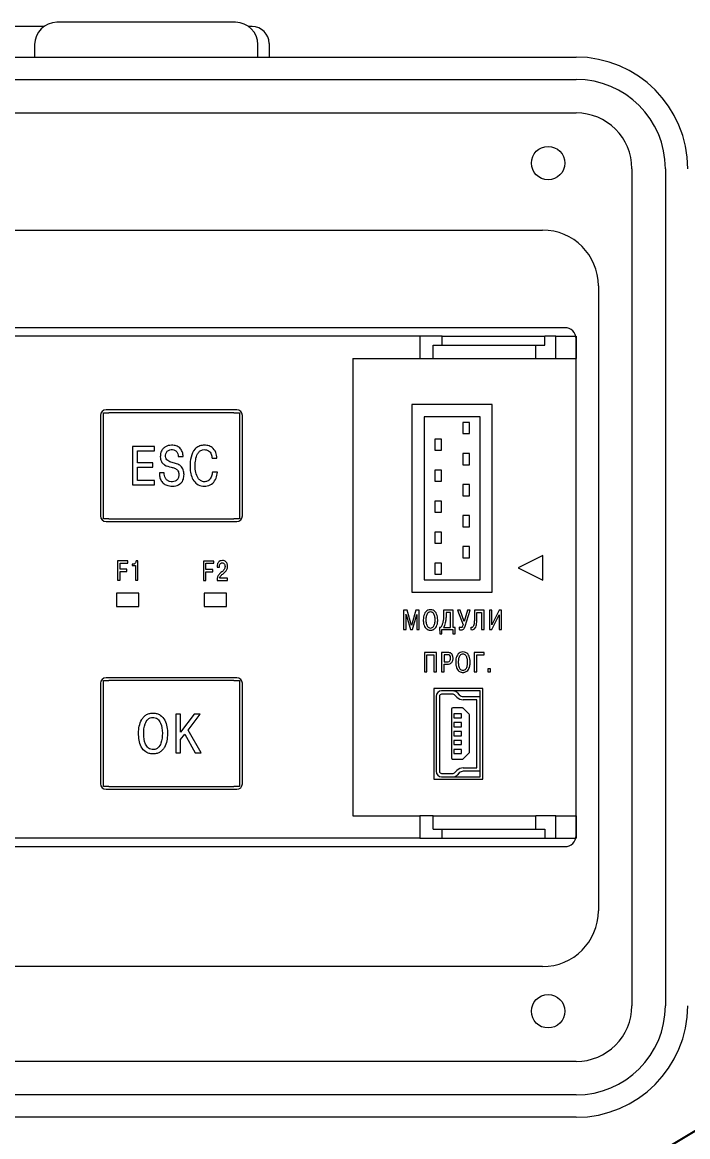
# Model space of a CAD drawing. Extents: x -644 to 2320, y -847 to 99.
# Drawn here: x 1384.1 to 1443.7, y -188.9 to -89.1 of the extents above; entities that cross this region are included whole.
import ezdxf
from ezdxf import colors
from ezdxf.entities.mleader import LeaderData, LeaderLine
from ezdxf.math import Vec2, Vec3

# ---------------------------------------------------------------- set-up
doc = ezdxf.new("R2010")
doc.units = 0
doc.layers.add('SYMS', color=7, linetype='Continuous')
doc.styles.add('SIMPLEX', font='simplex')

msp = doc.modelspace()

# ---------------------------------------------------------------- linework, layer by layer
at = {"color": 0, "lineweight": 15}
for p, q in [((1386.051, -89.482), (1336.434, -89.482)), ((1403.242, -89.09), (1387.242, -89.09)), ((1404.742, -89.482), (1404.434, -89.482)), ((1385.242, -91.082), (1385.242, -92.207)), ((1405.242, -92.207), (1405.242, -91.082)), ((1406.242, -90.976), (1406.242, -92.207)), ((1288.742, -92.207), (1433.742, -92.207)), ((1288.742, -94.207), (1433.742, -94.207)), ((1288.742, -97.207), (1433.742, -97.207)), ((1438.742, -102.207), (1438.742, -177.207)), ((1441.742, -102.207), (1441.742, -177.207)), ((1291.742, -107.707), (1430.742, -107.707)), ((1435.742, -112.707), (1435.742, -168.707)), ((1429.492, -116.457), (1292.992, -116.457)), ((1432.742, -116.457), (1429.492, -116.457)), ((1419.742, -117.201), (1313.742, -117.201)), ((1419.742, -117.201), (1419.742, -119.213)), ((1421.742, -117.201), (1419.742, -117.201)), ((1421.742, -118.008), (1421.742, -117.201)), ((1421.742, -117.201), (1430.942, -117.201)), ((1430.942, -118.008), (1430.942, -117.201)), ((1431.942, -117.201), (1430.942, -117.201)), ((1431.942, -119.213), (1431.942, -117.201)), ((1431.942, -117.201), (1433.742, -117.201)), ((1433.742, -117.201), (1433.742, -119.213)), ((1433.742, -161.957), (1433.742, -117.457)), ((1420.942, -119.213), (1420.942, -118.008)), ((1420.942, -118.008), (1430.142, -118.008)), ((1430.142, -119.213), (1430.142, -118.008)), ((1430.142, -118.008), (1430.942, -118.008)), ((1413.742, -119.213), (1419.742, -119.213)), ((1413.742, -119.213), (1413.742, -160.201)), ((1419.742, -119.213), (1420.942, -119.213)), ((1420.942, -119.213), (1430.142, -119.213)), ((1430.142, -119.213), (1431.942, -119.213)), ((1431.942, -119.213), (1433.742, -119.213)), ((1433.742, -160.201), (1433.742, -119.213)), ((1403.352, -123.821), (1391.652, -123.821)), ((1426.242, -123.351), (1419.042, -123.351)), ((1419.042, -123.351), (1419.042, -140.151)), ((1426.242, -140.151), (1426.242, -123.351)), ((1391.152, -124.321), (1391.152, -133.321)), ((1391.402, -133.571), (1391.402, -124.071)), ((1391.402, -124.071), (1391.902, -124.071)), ((1403.102, -124.071), (1391.902, -124.071)), ((1403.102, -124.071), (1403.602, -124.071)), ((1403.602, -124.071), (1403.602, -133.571)), ((1403.852, -133.321), (1403.852, -124.321)), ((1420.142, -124.451), (1420.142, -139.051)), ((1425.142, -124.451), (1420.142, -124.451)), ((1425.142, -139.051), (1425.142, -124.451)), ((1423.592, -124.951), (1423.592, -125.951)), ((1424.192, -124.951), (1423.592, -124.951)), ((1424.192, -125.951), (1424.192, -124.951)), ((1421.692, -126.431), (1421.092, -126.431)), ((1421.092, -126.431), (1421.092, -127.431)), ((1421.692, -127.431), (1421.692, -126.431)), ((1423.592, -125.951), (1424.192, -125.951)), ((1395.969, -127.092), (1394.013, -127.092)), ((1394.013, -127.092), (1394.013, -130.55)), ((1394.453, -127.482), (1395.969, -127.482)), ((1394.453, -128.569), (1394.453, -127.482)), ((1395.969, -127.482), (1395.969, -127.092)), ((1421.092, -127.431), (1421.692, -127.431)), ((1424.192, -127.731), (1423.592, -127.731)), ((1423.592, -127.731), (1423.592, -128.731)), ((1424.192, -128.731), (1424.192, -127.731)), ((1395.83, -128.569), (1394.453, -128.569)), ((1395.83, -128.959), (1395.83, -128.569)), ((1398.117, -127.991), (1398.552, -127.991)), ((1401.139, -128.159), (1401.579, -128.159)), ((1423.592, -128.731), (1424.192, -128.731)), ((1394.453, -130.159), (1394.453, -128.959)), ((1394.453, -128.959), (1395.83, -128.959)), ((1396.86, -129.453), (1396.418, -129.453)), ((1401.613, -129.404), (1401.174, -129.404)), ((1421.692, -129.211), (1421.092, -129.211)), ((1421.092, -129.211), (1421.092, -130.211)), ((1421.692, -130.211), (1421.692, -129.211)), ((1394.013, -130.55), (1395.969, -130.55)), ((1395.969, -130.159), (1394.453, -130.159)), ((1395.969, -130.55), (1395.969, -130.159)), ((1421.092, -130.211), (1421.692, -130.211)), ((1424.192, -130.511), (1423.592, -130.511)), ((1423.592, -130.511), (1423.592, -131.511)), ((1424.192, -131.511), (1424.192, -130.511)), ((1423.592, -131.511), (1424.192, -131.511)), ((1421.692, -131.991), (1421.092, -131.991)), ((1421.092, -131.991), (1421.092, -132.991)), ((1421.692, -132.991), (1421.692, -131.991)), ((1391.902, -133.571), (1391.402, -133.571)), ((1391.902, -133.571), (1403.102, -133.571)), ((1403.602, -133.571), (1403.102, -133.571)), ((1421.092, -132.991), (1421.692, -132.991)), ((1424.192, -133.291), (1423.592, -133.291)), ((1423.592, -133.291), (1423.592, -134.291)), ((1424.192, -134.291), (1424.192, -133.291)), ((1391.652, -133.821), (1403.352, -133.821)), ((1421.692, -134.771), (1421.092, -134.771)), ((1421.092, -134.771), (1421.092, -135.771)), ((1421.692, -135.771), (1421.692, -134.771)), ((1423.592, -134.291), (1424.192, -134.291)), ((1421.092, -135.771), (1421.692, -135.771)), ((1424.192, -136.071), (1423.592, -136.071)), ((1423.592, -136.071), (1423.592, -137.071)), ((1424.192, -137.071), (1424.192, -136.071)), ((1393.609, -137.348), (1392.682, -137.348)), ((1392.682, -137.348), (1392.682, -139.077)), ((1392.902, -137.543), (1393.609, -137.543)), ((1392.902, -138.106), (1392.902, -137.543)), ((1393.609, -137.543), (1393.609, -137.348)), ((1394.041, -137.657), (1393.98, -137.657)), ((1393.98, -137.657), (1393.98, -137.778)), ((1393.98, -137.778), (1394.281, -137.778)), ((1394.281, -137.778), (1394.281, -139.077)), ((1394.501, -137.348), (1394.333, -137.348)), ((1394.501, -139.077), (1394.501, -137.348)), ((1401.288, -137.374), (1400.362, -137.374)), ((1400.362, -137.374), (1400.362, -139.103)), ((1400.582, -137.569), (1401.288, -137.569)), ((1400.582, -138.132), (1400.582, -137.569)), ((1401.288, -137.569), (1401.288, -137.374)), ((1421.692, -137.551), (1421.092, -137.551)), ((1421.092, -137.551), (1421.092, -138.551)), ((1421.692, -138.551), (1421.692, -137.551)), ((1423.592, -137.071), (1424.192, -137.071)), ((1430.77, -136.881), (1428.57, -137.981)), ((1430.77, -139.081), (1430.77, -136.881)), ((1393.517, -138.106), (1392.902, -138.106)), ((1392.902, -139.077), (1392.902, -138.301)), ((1392.902, -138.301), (1393.517, -138.301)), ((1393.517, -138.301), (1393.517, -138.106)), ((1401.197, -138.132), (1400.582, -138.132)), ((1400.582, -139.103), (1400.582, -138.327)), ((1400.582, -138.327), (1401.197, -138.327)), ((1401.197, -138.327), (1401.197, -138.132)), ((1401.59, -137.873), (1401.59, -137.925)), ((1401.59, -137.925), (1401.805, -137.925)), ((1401.805, -137.925), (1401.805, -137.851)), ((1421.092, -138.551), (1421.692, -138.551)), ((1428.57, -137.981), (1430.77, -139.081)), ((1392.682, -139.077), (1392.902, -139.077)), ((1394.281, -139.077), (1394.501, -139.077)), ((1400.362, -139.103), (1400.582, -139.103)), ((1401.585, -139.103), (1402.516, -139.103)), ((1402.516, -138.908), (1401.822, -138.908)), ((1402.516, -139.103), (1402.516, -138.908)), ((1420.142, -139.051), (1425.142, -139.051)), ((1392.592, -140.251), (1392.592, -141.451)), ((1394.592, -140.251), (1392.592, -140.251)), ((1394.592, -141.451), (1394.592, -140.251)), ((1400.442, -140.251), (1400.442, -141.451)), ((1402.442, -140.251), (1400.442, -140.251)), ((1402.442, -141.451), (1402.442, -140.251)), ((1419.042, -140.151), (1426.242, -140.151)), ((1392.592, -141.451), (1394.592, -141.451)), ((1400.442, -141.451), (1402.442, -141.451)), ((1418.601, -141.781), (1418.295, -141.781)), ((1418.295, -141.781), (1418.295, -143.509)), ((1418.991, -143.156), (1418.601, -141.781)), ((1419.381, -141.781), (1418.991, -143.156)), ((1419.688, -141.781), (1419.381, -141.781)), ((1419.688, -143.509), (1419.688, -141.781)), ((1422.727, -141.781), (1421.88, -141.781)), ((1421.88, -141.781), (1421.88, -142.136)), ((1422.727, -143.314), (1422.727, -141.781)), ((1423.375, -141.781), (1423.12, -141.781)), ((1423.12, -141.781), (1423.619, -143.08)), ((1423.733, -142.783), (1423.375, -141.781)), ((1424.029, -141.781), (1423.733, -142.783)), ((1423.809, -143.201), (1424.256, -141.781)), ((1424.256, -141.781), (1424.029, -141.781)), ((1425.506, -141.781), (1424.636, -141.781)), ((1424.636, -141.781), (1424.636, -142.524)), ((1425.506, -143.509), (1425.506, -141.781)), ((1426.194, -141.781), (1425.975, -141.781)), ((1425.975, -141.781), (1425.975, -143.509)), ((1426.854, -141.781), (1426.194, -143.09)), ((1426.194, -143.09), (1426.194, -141.781)), ((1427.071, -141.781), (1426.854, -141.781)), ((1427.071, -143.509), (1427.071, -141.781)), ((1418.515, -142.255), (1418.507, -142.161)), ((1418.507, -142.161), (1418.515, -142.161)), ((1418.515, -142.161), (1418.9, -143.509)), ((1418.515, -143.509), (1418.515, -142.255)), ((1419.082, -143.509), (1419.468, -142.161)), ((1419.468, -142.161), (1419.475, -142.161)), ((1419.475, -142.161), (1419.468, -142.255)), ((1419.468, -142.255), (1419.468, -143.509)), ((1422.1, -141.976), (1422.1, -142.191)), ((1422.507, -141.976), (1422.1, -141.976)), ((1422.507, -143.314), (1422.507, -141.976)), ((1424.856, -142.573), (1424.856, -141.976)), ((1424.856, -141.976), (1425.286, -141.976)), ((1425.286, -141.976), (1425.286, -143.509)), ((1426.189, -143.509), (1426.851, -142.191)), ((1426.851, -142.191), (1426.851, -143.509)), ((1418.295, -143.509), (1418.515, -143.509)), ((1418.9, -143.509), (1419.082, -143.509)), ((1419.468, -143.509), (1419.688, -143.509)), ((1421.635, -143.314), (1421.512, -143.314)), ((1421.512, -143.314), (1421.527, -143.9)), ((1421.724, -143.9), (1421.724, -143.509)), ((1421.724, -143.509), (1422.705, -143.509)), ((1421.88, -143.314), (1422.507, -143.314)), ((1422.705, -143.509), (1422.705, -143.9)), ((1422.917, -143.314), (1422.727, -143.314)), ((1422.902, -143.9), (1422.917, -143.314)), ((1423.286, -143.292), (1423.286, -143.502)), ((1424.328, -143.299), (1424.328, -143.507)), ((1425.286, -143.509), (1425.506, -143.509)), ((1425.975, -143.509), (1426.189, -143.509)), ((1426.851, -143.509), (1427.071, -143.509)), ((1421.527, -143.9), (1421.724, -143.9)), ((1422.705, -143.9), (1422.902, -143.9)), ((1421.233, -145.562), (1420.171, -145.562)), ((1420.171, -145.562), (1420.171, -147.291)), ((1420.391, -147.291), (1420.391, -145.757)), ((1420.391, -145.757), (1421.013, -145.757)), ((1421.013, -145.757), (1421.013, -147.291)), ((1421.233, -147.291), (1421.233, -145.562)), ((1422.233, -145.562), (1421.702, -145.562)), ((1421.702, -145.562), (1421.702, -147.291)), ((1422.199, -145.757), (1421.922, -145.757)), ((1421.922, -145.757), (1421.922, -146.407)), ((1425.507, -145.562), (1424.628, -145.562)), ((1424.628, -145.562), (1424.628, -147.291)), ((1424.848, -147.291), (1424.848, -145.757)), ((1424.848, -145.757), (1425.507, -145.757)), ((1425.507, -145.757), (1425.507, -145.562)), ((1421.922, -146.407), (1422.199, -146.407)), ((1421.922, -147.291), (1421.922, -146.602)), ((1421.922, -146.602), (1422.218, -146.602)), ((1420.171, -147.291), (1420.391, -147.291)), ((1421.013, -147.291), (1421.233, -147.291)), ((1421.702, -147.291), (1421.922, -147.291)), ((1424.628, -147.291), (1424.848, -147.291)), ((1426.077, -147.021), (1425.85, -147.021)), ((1425.85, -147.021), (1425.85, -147.291)), ((1425.85, -147.291), (1426.077, -147.291)), ((1426.077, -147.291), (1426.077, -147.021)), ((1391.152, -148.321), (1391.152, -157.321)), ((1391.402, -157.571), (1391.402, -148.071)), ((1391.402, -148.071), (1391.902, -148.071)), ((1403.352, -147.821), (1391.652, -147.821)), ((1403.102, -148.071), (1391.902, -148.071)), ((1403.102, -148.071), (1403.602, -148.071)), ((1403.602, -148.071), (1403.602, -157.571)), ((1403.852, -157.321), (1403.852, -148.321)), ((1425.402, -148.801), (1421.002, -148.801)), ((1421.002, -148.801), (1421.002, -156.901)), ((1421.202, -149.501), (1421.202, -156.201)), ((1421.502, -149.501), (1421.502, -156.201)), ((1422.725, -149.001), (1421.702, -149.001)), ((1422.725, -149.301), (1421.702, -149.301)), ((1425.162, -149.001), (1422.725, -149.001)), ((1423.074, -149.567), (1422.866, -149.359)), ((1423.079, -149.147), (1423.286, -149.354)), ((1423.639, -149.501), (1425.162, -149.501)), ((1425.162, -149.501), (1425.162, -149.001)), ((1425.162, -156.201), (1425.162, -149.501)), ((1425.402, -156.901), (1425.402, -148.801)), ((1422.597, -150.629), (1422.597, -155.029)), ((1423.556, -150.529), (1422.697, -150.529)), ((1424.168, -151.1), (1423.626, -150.558)), ((1424.862, -149.801), (1423.639, -149.801)), ((1424.862, -155.901), (1424.862, -149.801)), ((1398.325, -151.09), (1397.885, -151.09)), ((1397.885, -151.09), (1397.885, -154.547)), ((1398.325, -152.7), (1398.325, -151.09)), ((1399.549, -151.091), (1398.325, -152.7)), ((1398.998, -152.514), (1400.088, -151.09)), ((1400.088, -151.09), (1399.549, -151.091)), ((1422.805, -151.044), (1422.805, -151.414)), ((1423.491, -151.044), (1422.805, -151.044)), ((1422.805, -151.414), (1423.491, -151.414)), ((1423.491, -151.414), (1423.491, -151.044)), ((1424.197, -154.488), (1424.197, -151.171)), ((1400.167, -154.547), (1398.998, -152.514)), ((1422.793, -151.844), (1422.793, -152.214)), ((1423.491, -151.844), (1422.793, -151.844)), ((1422.793, -152.214), (1423.491, -152.214)), ((1422.805, -152.644), (1422.805, -153.014)), ((1423.491, -152.644), (1422.805, -152.644)), ((1423.491, -152.214), (1423.491, -151.844)), ((1423.491, -153.014), (1423.491, -152.644)), ((1398.325, -153.351), (1398.695, -152.873)), ((1398.325, -154.547), (1398.325, -153.351)), ((1398.695, -152.873), (1399.624, -154.547)), ((1422.793, -153.444), (1422.793, -153.814)), ((1423.491, -153.444), (1422.793, -153.444)), ((1422.805, -153.014), (1423.491, -153.014)), ((1423.491, -153.814), (1423.491, -153.444)), ((1397.885, -154.547), (1398.325, -154.547)), ((1399.624, -154.547), (1400.167, -154.547)), ((1422.793, -153.814), (1423.491, -153.814)), ((1422.805, -154.244), (1422.805, -154.614)), ((1423.491, -154.244), (1422.805, -154.244)), ((1422.805, -154.614), (1423.491, -154.614)), ((1423.491, -154.614), (1423.491, -154.244)), ((1423.626, -155.1), (1424.168, -154.558)), ((1422.697, -155.129), (1423.556, -155.129)), ((1421.702, -156.401), (1422.725, -156.401)), ((1421.702, -156.701), (1422.725, -156.701)), ((1422.725, -156.701), (1425.162, -156.701)), ((1422.866, -156.342), (1423.074, -156.135)), ((1423.286, -156.347), (1423.079, -156.554)), ((1423.639, -155.901), (1424.862, -155.901)), ((1425.162, -156.201), (1423.639, -156.201)), ((1425.162, -156.701), (1425.162, -156.201)), ((1391.902, -157.571), (1391.402, -157.571)), ((1391.902, -157.571), (1403.102, -157.571)), ((1403.602, -157.571), (1403.102, -157.571)), ((1421.002, -156.901), (1425.402, -156.901)), ((1391.652, -157.821), (1403.352, -157.821)), ((1413.742, -160.201), (1419.742, -160.201)), ((1419.742, -160.201), (1419.742, -162.201)), ((1420.942, -160.201), (1419.742, -160.201)), ((1420.942, -161.401), (1420.942, -160.201)), ((1420.942, -160.201), (1430.142, -160.201)), ((1430.142, -161.401), (1430.142, -160.201)), ((1431.942, -160.201), (1430.142, -160.201)), ((1431.942, -162.201), (1431.942, -160.201)), ((1431.942, -160.201), (1433.742, -160.201)), ((1433.742, -160.201), (1433.742, -162.201)), ((1420.942, -161.401), (1430.142, -161.401)), ((1421.742, -162.201), (1421.742, -161.401)), ((1430.142, -161.401), (1430.942, -161.401)), ((1430.942, -161.401), (1430.942, -162.201)), ((1419.742, -162.201), (1313.742, -162.201)), ((1419.742, -162.201), (1421.742, -162.201)), ((1421.742, -162.201), (1430.942, -162.201)), ((1430.942, -162.201), (1431.942, -162.201)), ((1431.942, -162.201), (1433.742, -162.201)), ((1292.602, -162.957), (1429.492, -162.957)), ((1429.492, -162.957), (1432.742, -162.957)), ((1430.742, -173.707), (1291.742, -173.707)), ((1433.742, -182.207), (1288.742, -182.207)), ((1433.742, -185.207), (1288.742, -185.207)), ((1433.742, -187.207), (1288.742, -187.207))]:
    msp.add_line(p, q, dxfattribs=at)
for centre in [(1431.242, -101.707), (1431.242, -177.707)]:
    msp.add_circle(centre, 1.5, dxfattribs=at)
for centre, radius, start, end in [((1387.238, -91.086), 1.996, 89.89093, 179.89062), ((1403.246, -91.086), 1.996, 0.10936, 90.10909), ((1404.745, -90.979), 1.497, 0.10975, 90.1088), ((1433.742, -102.207), 10, 0, 90), ((1433.742, -102.207), 8, 0, 90), ((1433.742, -102.207), 5, 0, 90), ((1430.742, -112.707), 5, 0, 90), ((1432.742, -117.457), 1, 0, 90), ((1391.652, -124.321), 0.5, 90, 180), ((1403.352, -124.321), 0.5, 0, 90), ((1391.652, -133.321), 0.5, 180, 270), ((1403.352, -133.321), 0.5, 270, 0), ((1391.652, -148.321), 0.5, 90, 180), ((1403.352, -148.321), 0.5, 0, 90), ((1421.702, -149.501), 0.5, 90, 180), ((1421.702, -149.501), 0.2, 90, 180), ((1422.725, -149.501), 0.5, 45.00002, 90), ((1422.725, -149.501), 0.2, 44.99997, 90), ((1423.639, -149.001), 0.8, 224.99997, 270), ((1423.639, -149.001), 0.5, 225.00002, 270), ((1422.697, -150.629), 0.1, 90, 179.9995), ((1423.556, -150.629), 0.1, 45.00062, 90), ((1424.097, -151.171), 0.1, 359.99984, 45), ((1424.097, -154.488), 0.1, 314.99953, 0.00011), ((1422.697, -155.029), 0.1, 179.99949, 269.99952), ((1423.556, -155.029), 0.1, 269.99962, 315), ((1421.702, -156.201), 0.5, 180, 270), ((1421.702, -156.201), 0.2, 180, 270), ((1422.725, -156.201), 0.2, 270, 314.99993), ((1422.725, -156.201), 0.5, 270, 314.99998), ((1423.639, -156.701), 0.8, 89.99995, 134.99993), ((1423.639, -156.701), 0.5, 90, 134.99998), ((1391.652, -157.321), 0.5, 180, 270), ((1403.352, -157.321), 0.5, 270, 0), ((1432.742, -161.957), 1, 270, 0), ((1430.742, -168.707), 5, 270, 0), ((1433.742, -177.207), 5, 270, 0), ((1433.742, -177.207), 8, 270, 0), ((1433.742, -177.207), 10, 270, 0)]:
    msp.add_arc(centre, radius, start, end, dxfattribs=at)
for points, knots in [([(1396.418, -129.453), (1396.424, -129.578), (1396.434, -129.828), (1396.565, -130.187), (1396.824, -130.471), (1397.234, -130.65), (1397.739, -130.678), (1398.257, -130.528), (1398.561, -130.143), (1398.638, -129.722), (1398.621, -129.298), (1398.441, -128.898), (1398.073, -128.659), (1397.66, -128.575), (1397.318, -128.474), (1397.079, -128.312), (1396.961, -128.11), (1396.958, -127.866), (1397.033, -127.621), (1397.219, -127.433), (1397.469, -127.368), (1397.725, -127.383), (1397.95, -127.518), (1398.088, -127.74), (1398.107, -127.908), (1398.117, -127.991)], [0, 0, 0, 0, 0.046771, 0.09354, 0.140281, 0.186954, 0.2577, 0.327435, 0.379851, 0.432341, 0.484985, 0.53759, 0.589996, 0.642384, 0.695656, 0.722803, 0.748682, 0.780134, 0.811361, 0.843153, 0.874297, 0.905755, 0.937069, 0.968762, 1, 1, 1, 1]), ([(1398.552, -127.991), (1398.54, -127.866), (1398.517, -127.616), (1398.324, -127.283), (1398.016, -127.05), (1397.578, -126.964), (1397.159, -127.009), (1396.829, -127.2), (1396.605, -127.448), (1396.495, -127.817), (1396.502, -128.206), (1396.631, -128.542), (1396.952, -128.834), (1397.378, -128.935), (1397.785, -129.03), (1398.073, -129.201), (1398.182, -129.515), (1398.165, -129.811), (1398.056, -130.068), (1397.848, -130.227), (1397.595, -130.274), (1397.34, -130.253), (1397.106, -130.142), (1396.945, -129.943), (1396.855, -129.704), (1396.858, -129.536), (1396.86, -129.453)], [0, 0, 0, 0, 0.046613, 0.093492, 0.140038, 0.187156, 0.257845, 0.292946, 0.328227, 0.380602, 0.433039, 0.47237, 0.511943, 0.590729, 0.631897, 0.670578, 0.709675, 0.74924, 0.780509, 0.811372, 0.843203, 0.875171, 0.906217, 0.93758, 0.968912, 1, 1, 1, 1]), ([(1401.579, -128.159), (1401.557, -127.977), (1401.512, -127.615), (1401.204, -127.183), (1400.771, -126.999), (1400.353, -126.974), (1399.94, -127.06), (1399.485, -127.389), (1399.213, -128.051), (1399.152, -128.774), (1399.193, -129.412), (1399.339, -129.941), (1399.647, -130.411), (1400.157, -130.663), (1400.717, -130.673), (1401.235, -130.431), (1401.528, -129.943), (1401.585, -129.584), (1401.613, -129.404)], [0, 0, 0, 0, 0.062446, 0.124632, 0.171513, 0.219542, 0.267013, 0.313774, 0.406918, 0.500671, 0.563249, 0.625767, 0.688105, 0.750229, 0.813207, 0.875247, 0.937496, 1, 1, 1, 1]), ([(1401.174, -129.404), (1401.157, -129.529), (1401.122, -129.78), (1400.934, -130.091), (1400.652, -130.258), (1400.356, -130.276), (1400.084, -130.16), (1399.818, -129.88), (1399.655, -129.421), (1399.615, -128.854), (1399.653, -128.288), (1399.777, -127.821), (1400.011, -127.513), (1400.274, -127.378), (1400.565, -127.367), (1400.872, -127.48), (1401.087, -127.782), (1401.122, -128.034), (1401.139, -128.159)], [0, 0, 0, 0, 0.06228, 0.124909, 0.171962, 0.219194, 0.266381, 0.313367, 0.40673, 0.50031, 0.593934, 0.687279, 0.734618, 0.781147, 0.828453, 0.875024, 0.937638, 1, 1, 1, 1]), ([(1395.886, -150.987), (1395.779, -150.991), (1395.567, -151), (1395.266, -151.114), (1395.015, -151.312), (1394.766, -151.653), (1394.596, -152.159), (1394.542, -152.787), (1394.582, -153.415), (1394.756, -154.027), (1395.112, -154.444), (1395.5, -154.616), (1395.817, -154.665), (1396.136, -154.634), (1396.436, -154.521), (1396.69, -154.328), (1396.944, -153.99), (1397.111, -153.483), (1397.161, -152.855), (1397.117, -152.226), (1396.938, -151.618), (1396.592, -151.194), (1396.203, -151.016), (1395.992, -150.997), (1395.886, -150.987)], [0, 0, 0, 0, 0.031719, 0.063068, 0.094363, 0.125629, 0.187918, 0.250357, 0.312813, 0.375103, 0.437123, 0.468493, 0.500093, 0.531686, 0.563043, 0.594345, 0.625608, 0.687869, 0.750316, 0.812764, 0.875078, 0.937128, 0.968377, 1, 1, 1, 1]), ([(1395.886, -154.26), (1395.964, -154.25), (1396.119, -154.229), (1396.383, -154.052), (1396.649, -153.563), (1396.715, -152.787), (1396.635, -152.012), (1396.336, -151.533), (1396.053, -151.391), (1395.817, -151.365), (1395.583, -151.414), (1395.319, -151.587), (1395.055, -152.08), (1394.988, -152.853), (1395.066, -153.632), (1395.367, -154.106), (1395.651, -154.251), (1395.808, -154.257), (1395.886, -154.26)], [0, 0, 0, 0, 0.031518, 0.062815, 0.125082, 0.249882, 0.374584, 0.436716, 0.46808, 0.499901, 0.531717, 0.563052, 0.625307, 0.750099, 0.874806, 0.936969, 0.968301, 1, 1, 1, 1])]:
    msp.add_open_spline(points, degree=3, knots=knots, dxfattribs=at)
for points in [[(1394.153, -137.632), (1394.119, -137.648), (1394.082, -137.657), (1394.041, -137.657)], [(1394.242, -137.566), (1394.216, -137.594), (1394.186, -137.616), (1394.153, -137.632)], [(1394.304, -137.467), (1394.288, -137.504), (1394.267, -137.537), (1394.242, -137.566)], [(1394.333, -137.348), (1394.329, -137.391), (1394.319, -137.43), (1394.304, -137.467)], [(1401.601, -137.738), (1401.593, -137.787), (1401.59, -137.832), (1401.59, -137.873)], [(1401.641, -137.591), (1401.622, -137.64), (1401.609, -137.689), (1401.601, -137.738)], [(1401.724, -137.458), (1401.688, -137.498), (1401.661, -137.543), (1401.641, -137.591)], [(1401.86, -137.36), (1401.805, -137.385), (1401.759, -137.417), (1401.724, -137.458)], [(1401.805, -137.851), (1401.805, -137.809), (1401.809, -137.768), (1401.819, -137.729)], [(1401.819, -137.729), (1401.829, -137.689), (1401.844, -137.654), (1401.864, -137.622)], [(1402.062, -137.322), (1401.983, -137.323), (1401.915, -137.335), (1401.86, -137.36)], [(1401.864, -137.622), (1401.884, -137.59), (1401.91, -137.565), (1401.942, -137.546)], [(1401.942, -137.546), (1401.973, -137.527), (1402.011, -137.518), (1402.054, -137.517)], [(1402.054, -137.517), (1402.098, -137.518), (1402.135, -137.526), (1402.165, -137.543)], [(1402.245, -137.352), (1402.194, -137.333), (1402.133, -137.323), (1402.062, -137.322)], [(1402.165, -137.543), (1402.195, -137.56), (1402.219, -137.582), (1402.236, -137.608)], [(1402.236, -137.608), (1402.254, -137.635), (1402.268, -137.663), (1402.277, -137.694)], [(1402.372, -137.428), (1402.338, -137.396), (1402.296, -137.371), (1402.245, -137.352)], [(1402.277, -137.694), (1402.286, -137.724), (1402.292, -137.752), (1402.295, -137.78)], [(1402.295, -137.78), (1402.298, -137.807), (1402.299, -137.83), (1402.299, -137.848)], [(1402.453, -137.534), (1402.433, -137.496), (1402.405, -137.46), (1402.372, -137.428)], [(1402.498, -137.651), (1402.488, -137.612), (1402.472, -137.573), (1402.453, -137.534)], [(1402.517, -137.761), (1402.514, -137.727), (1402.507, -137.69), (1402.498, -137.651)], [(1402.521, -137.846), (1402.521, -137.823), (1402.52, -137.795), (1402.517, -137.761)], [(1401.631, -138.788), (1401.616, -138.829), (1401.605, -138.876), (1401.597, -138.927)], [(1401.688, -138.673), (1401.665, -138.709), (1401.646, -138.747), (1401.631, -138.788)], [(1401.767, -138.57), (1401.737, -138.604), (1401.71, -138.639), (1401.688, -138.673)], [(1401.869, -138.466), (1401.831, -138.502), (1401.797, -138.537), (1401.767, -138.57)], [(1401.822, -138.908), (1401.833, -138.853), (1401.852, -138.804), (1401.878, -138.76)], [(1402.003, -138.346), (1401.96, -138.382), (1401.916, -138.422), (1401.869, -138.466)], [(1401.878, -138.76), (1401.904, -138.716), (1401.935, -138.676), (1401.972, -138.638)], [(1401.972, -138.638), (1402.008, -138.601), (1402.048, -138.565), (1402.091, -138.53)], [(1402.121, -138.243), (1402.085, -138.276), (1402.046, -138.31), (1402.003, -138.346)], [(1402.091, -138.53), (1402.159, -138.473), (1402.218, -138.423), (1402.267, -138.378)], [(1402.214, -138.137), (1402.188, -138.174), (1402.156, -138.209), (1402.121, -138.243)], [(1402.277, -138.012), (1402.262, -138.058), (1402.241, -138.1), (1402.214, -138.137)], [(1402.267, -138.378), (1402.316, -138.334), (1402.357, -138.292), (1402.39, -138.252)], [(1402.299, -137.848), (1402.299, -137.91), (1402.291, -137.965), (1402.277, -138.012)], [(1402.39, -138.252), (1402.423, -138.213), (1402.449, -138.174), (1402.468, -138.134)], [(1402.468, -138.134), (1402.487, -138.094), (1402.501, -138.051), (1402.509, -138.004)], [(1402.509, -138.004), (1402.517, -137.958), (1402.521, -137.905), (1402.521, -137.846)], [(1401.597, -138.927), (1401.59, -138.978), (1401.586, -139.037), (1401.585, -139.103)], [(1420.461, -141.777), (1420.39, -141.809), (1420.329, -141.853), (1420.279, -141.91)], [(1420.705, -141.729), (1420.613, -141.729), (1420.532, -141.745), (1420.461, -141.777)], [(1420.948, -141.777), (1420.878, -141.745), (1420.797, -141.729), (1420.705, -141.729)], [(1421.131, -141.91), (1421.08, -141.853), (1421.019, -141.809), (1420.948, -141.777)], [(1420.081, -142.362), (1420.066, -142.452), (1420.058, -142.547), (1420.058, -142.645)], [(1420.058, -142.645), (1420.058, -142.773), (1420.068, -142.884), (1420.088, -142.979)], [(1420.153, -142.111), (1420.121, -142.188), (1420.096, -142.272), (1420.081, -142.362)], [(1420.279, -141.91), (1420.228, -141.968), (1420.186, -142.035), (1420.153, -142.111)], [(1420.295, -142.487), (1420.29, -142.542), (1420.287, -142.594), (1420.287, -142.645)], [(1420.287, -142.645), (1420.287, -142.691), (1420.289, -142.741), (1420.294, -142.794)], [(1420.294, -142.794), (1420.298, -142.847), (1420.306, -142.9), (1420.317, -142.954)], [(1420.32, -142.324), (1420.308, -142.378), (1420.3, -142.432), (1420.295, -142.487)], [(1420.369, -142.171), (1420.349, -142.22), (1420.332, -142.271), (1420.32, -142.324)], [(1420.446, -142.044), (1420.415, -142.081), (1420.39, -142.124), (1420.369, -142.171)], [(1420.556, -141.957), (1420.514, -141.977), (1420.477, -142.007), (1420.446, -142.044)], [(1420.705, -141.924), (1420.648, -141.924), (1420.599, -141.935), (1420.556, -141.957)], [(1420.853, -141.957), (1420.81, -141.935), (1420.761, -141.924), (1420.705, -141.924)], [(1420.963, -142.044), (1420.933, -142.007), (1420.896, -141.977), (1420.853, -141.957)], [(1421.04, -142.171), (1421.02, -142.124), (1420.994, -142.081), (1420.963, -142.044)], [(1421.089, -142.324), (1421.077, -142.271), (1421.061, -142.22), (1421.04, -142.171)], [(1421.115, -142.487), (1421.11, -142.432), (1421.101, -142.378), (1421.089, -142.324)], [(1421.092, -142.954), (1421.104, -142.9), (1421.111, -142.847), (1421.116, -142.794)], [(1421.122, -142.645), (1421.122, -142.594), (1421.12, -142.542), (1421.115, -142.487)], [(1421.116, -142.794), (1421.12, -142.741), (1421.122, -142.691), (1421.122, -142.645)], [(1421.256, -142.111), (1421.224, -142.035), (1421.182, -141.968), (1421.131, -141.91)], [(1421.329, -142.362), (1421.313, -142.272), (1421.289, -142.188), (1421.256, -142.111)], [(1421.321, -142.979), (1421.341, -142.884), (1421.351, -142.773), (1421.352, -142.645)], [(1421.352, -142.645), (1421.352, -142.547), (1421.344, -142.452), (1421.329, -142.362)], [(1421.863, -142.51), (1421.853, -142.624), (1421.837, -142.728), (1421.816, -142.822)], [(1421.88, -142.136), (1421.88, -142.272), (1421.875, -142.397), (1421.863, -142.51)], [(1422.082, -142.585), (1422.07, -142.7), (1422.054, -142.803), (1422.033, -142.892)], [(1422.1, -142.191), (1422.099, -142.338), (1422.093, -142.469), (1422.082, -142.585)], [(1424.636, -142.524), (1424.636, -142.653), (1424.631, -142.764), (1424.622, -142.855)], [(1424.847, -142.838), (1424.853, -142.752), (1424.856, -142.664), (1424.856, -142.573)], [(1420.088, -142.979), (1420.108, -143.074), (1420.135, -143.154), (1420.168, -143.22)], [(1420.168, -143.22), (1420.201, -143.286), (1420.238, -143.34), (1420.28, -143.383)], [(1420.28, -143.383), (1420.321, -143.426), (1420.363, -143.459), (1420.407, -143.483)], [(1420.317, -142.954), (1420.328, -143.008), (1420.344, -143.059), (1420.364, -143.108)], [(1420.364, -143.108), (1420.384, -143.157), (1420.409, -143.201), (1420.44, -143.24)], [(1420.407, -143.483), (1420.45, -143.508), (1420.492, -143.526), (1420.531, -143.537)], [(1420.44, -143.24), (1420.47, -143.279), (1420.508, -143.309), (1420.551, -143.332)], [(1420.531, -143.537), (1420.571, -143.548), (1420.606, -143.555), (1420.636, -143.558)], [(1420.551, -143.332), (1420.595, -143.354), (1420.646, -143.366), (1420.705, -143.366)], [(1420.636, -143.558), (1420.666, -143.56), (1420.689, -143.562), (1420.705, -143.561)], [(1420.705, -143.366), (1420.764, -143.366), (1420.815, -143.354), (1420.858, -143.332)], [(1420.705, -143.561), (1420.72, -143.562), (1420.743, -143.56), (1420.773, -143.558)], [(1420.773, -143.558), (1420.803, -143.555), (1420.838, -143.548), (1420.878, -143.537)], [(1420.858, -143.332), (1420.902, -143.309), (1420.939, -143.279), (1420.97, -143.24)], [(1420.878, -143.537), (1420.918, -143.526), (1420.959, -143.508), (1421.003, -143.483)], [(1420.97, -143.24), (1421.001, -143.201), (1421.026, -143.157), (1421.046, -143.108)], [(1421.003, -143.483), (1421.046, -143.459), (1421.089, -143.426), (1421.13, -143.383)], [(1421.046, -143.108), (1421.066, -143.059), (1421.081, -143.008), (1421.092, -142.954)], [(1421.13, -143.383), (1421.171, -143.34), (1421.208, -143.286), (1421.241, -143.22)], [(1421.241, -143.22), (1421.275, -143.154), (1421.301, -143.074), (1421.321, -142.979)], [(1421.739, -143.086), (1421.709, -143.167), (1421.674, -143.243), (1421.635, -143.314)], [(1421.816, -142.822), (1421.795, -142.918), (1421.77, -143.005), (1421.739, -143.086)], [(1421.963, -143.13), (1421.937, -143.199), (1421.909, -143.26), (1421.88, -143.314)], [(1422.033, -142.892), (1422.013, -142.982), (1421.989, -143.061), (1421.963, -143.13)], [(1423.374, -143.327), (1423.348, -143.322), (1423.319, -143.31), (1423.286, -143.292)], [(1423.286, -143.502), (1423.306, -143.511), (1423.325, -143.518), (1423.343, -143.523)], [(1423.343, -143.523), (1423.36, -143.527), (1423.378, -143.53), (1423.396, -143.532)], [(1423.432, -143.334), (1423.42, -143.334), (1423.401, -143.332), (1423.374, -143.327)], [(1423.396, -143.532), (1423.414, -143.533), (1423.434, -143.534), (1423.456, -143.534)], [(1423.485, -143.326), (1423.468, -143.332), (1423.45, -143.334), (1423.432, -143.334)], [(1423.456, -143.534), (1423.49, -143.535), (1423.522, -143.532), (1423.554, -143.525)], [(1423.533, -143.291), (1423.518, -143.309), (1423.501, -143.32), (1423.485, -143.326)], [(1423.577, -143.214), (1423.563, -143.248), (1423.548, -143.274), (1423.533, -143.291)], [(1423.554, -143.525), (1423.586, -143.519), (1423.617, -143.505), (1423.647, -143.483)], [(1423.619, -143.08), (1423.606, -143.135), (1423.592, -143.18), (1423.577, -143.214)], [(1423.647, -143.483), (1423.676, -143.461), (1423.705, -143.428), (1423.732, -143.383)], [(1423.732, -143.383), (1423.76, -143.338), (1423.785, -143.277), (1423.809, -143.201)], [(1424.391, -143.313), (1424.369, -143.313), (1424.347, -143.308), (1424.328, -143.299)], [(1424.328, -143.507), (1424.399, -143.523), (1424.462, -143.523), (1424.516, -143.509)], [(1424.459, -143.293), (1424.436, -143.307), (1424.413, -143.313), (1424.391, -143.313)], [(1424.526, -143.222), (1424.505, -143.256), (1424.482, -143.28), (1424.459, -143.293)], [(1424.516, -143.509), (1424.57, -143.495), (1424.617, -143.468), (1424.656, -143.428)], [(1424.582, -143.082), (1424.566, -143.141), (1424.547, -143.188), (1424.526, -143.222)], [(1424.622, -142.855), (1424.612, -142.946), (1424.599, -143.022), (1424.582, -143.082)], [(1424.656, -143.428), (1424.695, -143.389), (1424.727, -143.339), (1424.753, -143.28)], [(1424.753, -143.28), (1424.779, -143.22), (1424.799, -143.153), (1424.815, -143.078)], [(1424.815, -143.078), (1424.83, -143.004), (1424.841, -142.923), (1424.847, -142.838)], [(1422.428, -145.83), (1422.378, -145.781), (1422.302, -145.757), (1422.199, -145.757)], [(1422.352, -145.57), (1422.308, -145.564), (1422.269, -145.562), (1422.233, -145.562)], [(1422.482, -145.605), (1422.439, -145.587), (1422.395, -145.576), (1422.352, -145.57)], [(1422.602, -145.686), (1422.566, -145.65), (1422.525, -145.623), (1422.482, -145.605)], [(1422.69, -145.831), (1422.668, -145.771), (1422.639, -145.723), (1422.602, -145.686)], [(1423.185, -145.692), (1423.134, -145.749), (1423.092, -145.816), (1423.059, -145.893)], [(1423.367, -145.558), (1423.296, -145.59), (1423.235, -145.635), (1423.185, -145.692)], [(1423.462, -145.738), (1423.42, -145.759), (1423.383, -145.788), (1423.352, -145.825)], [(1423.611, -145.51), (1423.519, -145.511), (1423.438, -145.527), (1423.367, -145.558)], [(1423.611, -145.705), (1423.554, -145.706), (1423.505, -145.716), (1423.462, -145.738)], [(1423.854, -145.558), (1423.784, -145.527), (1423.703, -145.511), (1423.611, -145.51)], [(1423.759, -145.738), (1423.717, -145.716), (1423.667, -145.706), (1423.611, -145.705)], [(1423.869, -145.825), (1423.839, -145.788), (1423.802, -145.759), (1423.759, -145.738)], [(1424.037, -145.692), (1423.986, -145.635), (1423.925, -145.59), (1423.854, -145.558)], [(1424.162, -145.893), (1424.13, -145.816), (1424.088, -145.749), (1424.037, -145.692)], [(1422.199, -146.407), (1422.275, -146.406), (1422.335, -146.392), (1422.379, -146.364)], [(1422.218, -146.602), (1422.298, -146.601), (1422.366, -146.591), (1422.423, -146.573)], [(1422.379, -146.364), (1422.424, -146.336), (1422.456, -146.297), (1422.475, -146.246)], [(1422.423, -146.573), (1422.48, -146.554), (1422.527, -146.529), (1422.564, -146.498)], [(1422.502, -146.063), (1422.503, -145.958), (1422.478, -145.88), (1422.428, -145.83)], [(1422.475, -146.246), (1422.494, -146.194), (1422.503, -146.134), (1422.502, -146.063)], [(1422.564, -146.498), (1422.601, -146.466), (1422.63, -146.431), (1422.652, -146.392)], [(1422.652, -146.392), (1422.674, -146.353), (1422.69, -146.314), (1422.7, -146.273)], [(1422.725, -146.058), (1422.724, -145.967), (1422.713, -145.892), (1422.69, -145.831)], [(1422.7, -146.273), (1422.711, -146.232), (1422.718, -146.193), (1422.72, -146.156)], [(1422.72, -146.156), (1422.724, -146.119), (1422.725, -146.086), (1422.725, -146.058)], [(1422.987, -146.143), (1422.972, -146.234), (1422.964, -146.328), (1422.964, -146.426)], [(1422.964, -146.426), (1422.964, -146.554), (1422.975, -146.665), (1422.994, -146.76)], [(1423.059, -145.893), (1423.027, -145.97), (1423.003, -146.053), (1422.987, -146.143)], [(1422.994, -146.76), (1423.014, -146.855), (1423.041, -146.935), (1423.074, -147.001)], [(1423.201, -146.268), (1423.196, -146.323), (1423.193, -146.376), (1423.193, -146.426)], [(1423.193, -146.426), (1423.193, -146.472), (1423.196, -146.522), (1423.2, -146.575)], [(1423.2, -146.575), (1423.204, -146.628), (1423.212, -146.681), (1423.223, -146.735)], [(1423.226, -146.105), (1423.214, -146.159), (1423.206, -146.214), (1423.201, -146.268)], [(1423.223, -146.735), (1423.234, -146.789), (1423.25, -146.84), (1423.27, -146.89)], [(1423.275, -145.953), (1423.255, -146.001), (1423.238, -146.052), (1423.226, -146.105)], [(1423.352, -145.825), (1423.321, -145.863), (1423.296, -145.905), (1423.275, -145.953)], [(1423.946, -145.953), (1423.926, -145.905), (1423.9, -145.863), (1423.869, -145.825)], [(1423.995, -146.105), (1423.983, -146.052), (1423.967, -146.001), (1423.946, -145.953)], [(1423.952, -146.89), (1423.972, -146.84), (1423.987, -146.789), (1423.999, -146.735)], [(1424.021, -146.268), (1424.016, -146.214), (1424.007, -146.159), (1423.995, -146.105)], [(1423.999, -146.735), (1424.01, -146.681), (1424.017, -146.628), (1424.022, -146.575)], [(1424.028, -146.426), (1424.028, -146.376), (1424.026, -146.323), (1424.021, -146.268)], [(1424.022, -146.575), (1424.026, -146.522), (1424.029, -146.472), (1424.028, -146.426)], [(1424.148, -147.001), (1424.181, -146.935), (1424.208, -146.855), (1424.227, -146.76)], [(1424.235, -146.143), (1424.219, -146.053), (1424.195, -145.97), (1424.162, -145.893)], [(1424.227, -146.76), (1424.247, -146.665), (1424.257, -146.554), (1424.258, -146.426)], [(1424.258, -146.426), (1424.258, -146.328), (1424.25, -146.234), (1424.235, -146.143)], [(1423.074, -147.001), (1423.107, -147.067), (1423.145, -147.121), (1423.186, -147.164)], [(1423.186, -147.164), (1423.227, -147.207), (1423.269, -147.24), (1423.313, -147.265)], [(1423.27, -146.89), (1423.29, -146.939), (1423.315, -146.983), (1423.346, -147.021)], [(1423.313, -147.265), (1423.356, -147.289), (1423.398, -147.307), (1423.437, -147.318)], [(1423.346, -147.021), (1423.376, -147.06), (1423.414, -147.091), (1423.457, -147.113)], [(1423.437, -147.318), (1423.477, -147.329), (1423.512, -147.336), (1423.543, -147.339)], [(1423.457, -147.113), (1423.501, -147.135), (1423.552, -147.147), (1423.611, -147.147)], [(1423.543, -147.339), (1423.573, -147.342), (1423.596, -147.343), (1423.611, -147.343)], [(1423.611, -147.147), (1423.67, -147.147), (1423.721, -147.135), (1423.764, -147.113)], [(1423.611, -147.343), (1423.626, -147.343), (1423.649, -147.342), (1423.679, -147.339)], [(1423.679, -147.339), (1423.71, -147.336), (1423.745, -147.329), (1423.785, -147.318)], [(1423.764, -147.113), (1423.808, -147.091), (1423.845, -147.06), (1423.876, -147.021)], [(1423.785, -147.318), (1423.824, -147.307), (1423.866, -147.289), (1423.909, -147.265)], [(1423.876, -147.021), (1423.907, -146.983), (1423.932, -146.939), (1423.952, -146.89)], [(1423.909, -147.265), (1423.952, -147.24), (1423.995, -147.207), (1424.036, -147.164)], [(1424.036, -147.164), (1424.077, -147.121), (1424.114, -147.067), (1424.148, -147.001)]]:
    msp.add_open_spline(points, degree=3, dxfattribs=at)

# ---------------------------------------------------------------- leaders
at = {"layer": 'SYMS'}
ml = msp.add_multileader_mtext('Standard', dxfattribs=at)
ml.set_content('Выбор режима\\PАвтоматичекий/Ручной', color=256, style='SIMPLEX')
ml.set_leader_properties()
ml.build(insert=Vec2(0, 0))
ml.multileader.update_dxf_attribs({"text_right_attachment_type": 6, "dogleg_length": 0.36, "arrow_head_size": 15})
ctx = ml.context
ctx.base_point, ctx.char_height, ctx.arrow_head_size, ctx.plane_origin = Vec3(1566.976, -115.223), 10, 15, Vec3(1694.359, -175.273)
ctx.right_attachment = 6
notes = []
notes.append((ctx, [(0, (1, 1, 0), (1566.616, -115.223), (1, 0), 0.36, [(0, [(1368.598, -233.824)], 0, [])])]))
ctx.mtext.insert, ctx.mtext.flow_direction = Vec3(1568.976, -108.556), 5
for ctx, leaders in notes:
    for number, flags, end, landing, length, lines in leaders:
        leader = LeaderData()
        leader.index, (leader.has_last_leader_line, leader.has_dogleg_vector, leader.attachment_direction) = number, flags
        leader.last_leader_point, leader.dogleg_vector, leader.dogleg_length = Vec3(end), Vec3(landing), length
        for number, points, colour, breaks in lines:
            line = LeaderLine()
            line.index, line.vertices, line.color, line.breaks = number, Vec3.list(points), colors.encode_raw_color(colour), breaks
            leader.lines.append(line)
        ctx.leaders.append(leader)

doc.saveas('drawing.dxf')
